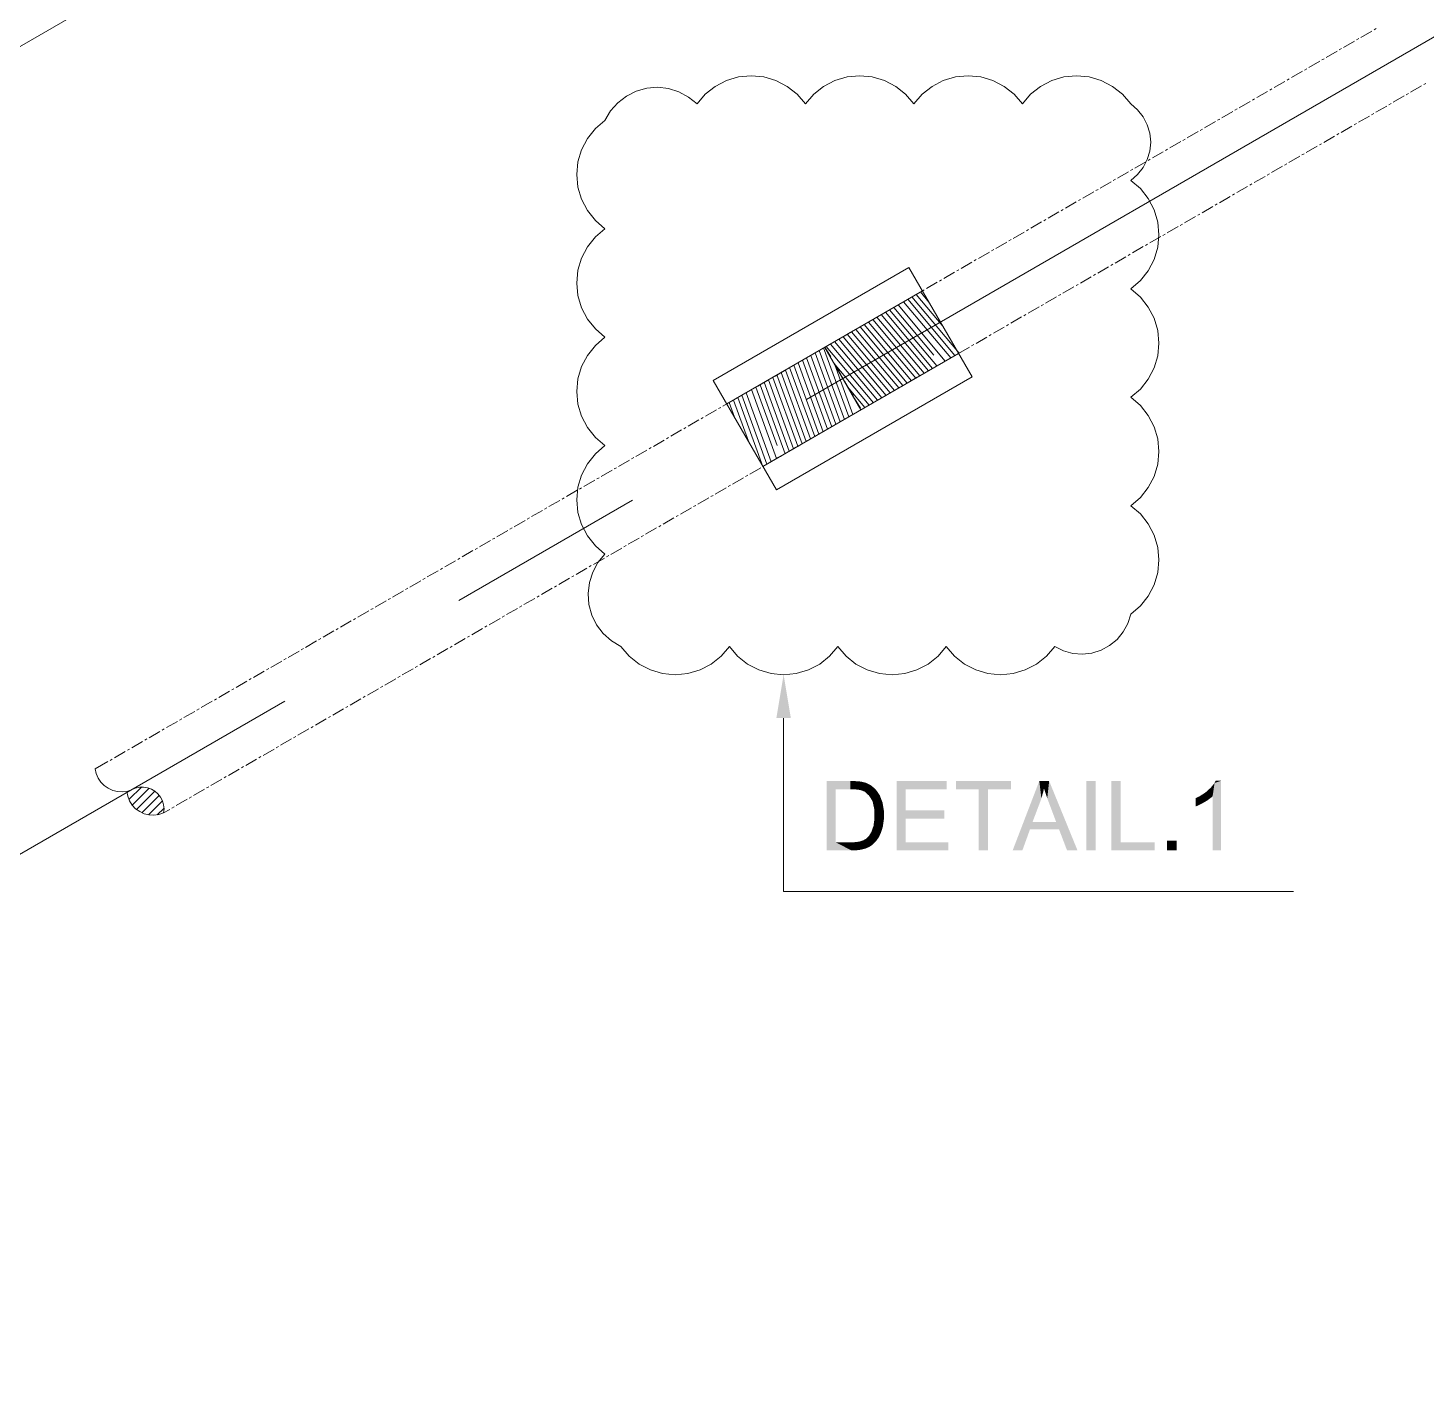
# Model space of a CAD drawing. Header units: millimetres. Extents: x 2 to 579, y 1 to 405.
# Drawn here: x 237.5 to 254.91, y 102.12 to 119.06 of the extents above; entities that cross this region are included whole.
import ezdxf

# ---------------------------------------------------------------- set-up
doc = ezdxf.new("R2010")
doc.units = ezdxf.units.MM
doc.linetypes.add('XKITLINE00', pattern=[0])
doc.layers.add('LinkedObject', color=7, linetype='Continuous', lineweight=0)

# ---------------------------------------------------------------- blocks, each defined once
blk = doc.blocks.new('*A4')
at = {"layer": 'LinkedObject'}
for color, points in [(6, [(247.001, 110.472), (246.821, 110.472), (246.911, 111.012)]), (7, [(247.445, 109.688), (247.559, 109.586), (247.445, 108.824)]), (7, [(247.741, 109.586), (247.445, 109.688), (247.742, 109.688)]), (7, [(247.559, 109.586), (247.445, 109.688), (247.741, 109.586)]), (7, [(247.742, 109.688), (247.791, 109.586), (247.741, 109.586)]), (7, [(247.793, 109.688), (247.791, 109.586), (247.742, 109.688)]), (7, [(247.793, 109.688), (247.865, 109.577), (247.791, 109.586)]), (7, [(247.869, 109.682), (247.865, 109.577), (247.793, 109.688)]), (7, [(247.896, 109.676), (247.865, 109.577), (247.869, 109.682)]), (7, [(247.896, 109.676), (247.888, 109.569), (247.865, 109.577)]), (7, [(247.888, 109.569), (247.896, 109.676), (247.92, 109.556)]), (7, [(247.996, 109.636), (247.896, 109.676), (247.933, 109.667)]), (7, [(248.023, 109.614), (247.896, 109.676), (247.996, 109.636)]), (7, [(247.974, 109.507), (247.896, 109.676), (248.023, 109.614)]), (7, [(247.92, 109.556), (247.896, 109.676), (247.974, 109.507)]), (7, [(248.432, 109.322), (248.318, 108.824), (248.318, 109.688)]), (7, [(248.432, 109.322), (248.318, 109.688), (248.432, 109.586)]), (7, [(248.942, 109.586), (248.318, 109.688), (248.942, 109.688)]), (7, [(248.432, 109.586), (248.318, 109.688), (248.942, 109.586)]), (7, [(249.055, 109.688), (249.34, 109.586), (249.055, 109.586)]), (7, [(249.454, 109.586), (249.34, 109.586), (249.055, 109.688)]), (7, [(249.454, 109.586), (249.055, 109.688), (249.74, 109.688)]), (7, [(249.454, 109.586), (249.74, 109.688), (249.74, 109.586)]), (7, [(250.094, 109.688), (250.106, 109.432), (249.762, 108.824)]), (7, [(250.106, 109.432), (250.094, 109.688), (250.12, 109.473)]), (7, [(250.12, 109.473), (250.094, 109.688), (250.144, 109.556)]), (7, [(250.144, 109.556), (250.094, 109.688), (250.152, 109.597)]), (7, [(250.217, 109.688), (250.152, 109.597), (250.094, 109.688)]), (7, [(250.152, 109.597), (250.217, 109.688), (250.163, 109.562)]), (7, [(250.163, 109.562), (250.217, 109.688), (250.193, 109.472)]), (7, [(250.193, 109.472), (250.217, 109.688), (250.214, 109.418)]), (7, [(250.214, 109.418), (250.217, 109.688), (250.304, 109.179)]), (7, [(250.304, 109.179), (250.217, 109.688), (250.34, 109.086)]), (7, [(250.34, 109.086), (250.217, 109.688), (250.57, 108.824)]), (7, [(250.795, 109.688), (250.681, 108.824), (250.681, 109.688)]), (7, [(250.795, 108.824), (250.681, 108.824), (250.795, 109.688)]), (7, [(251.106, 109.688), (250.992, 108.824), (250.992, 109.688)]), (7, [(251.106, 108.926), (250.992, 108.824), (251.106, 109.688)]), (7, [(252.276, 109.664), (252.252, 109.5), (252.229, 109.606)]), (7, [(252.252, 108.824), (252.276, 109.664), (252.358, 108.824)]), (7, [(252.252, 109.5), (252.276, 109.664), (252.252, 108.824)]), (7, [(252.358, 109.692), (252.276, 109.664), (252.29, 109.692)]), (7, [(252.358, 108.824), (252.276, 109.664), (252.358, 109.692)]), (7, [(247.445, 108.824), (247.559, 109.586), (247.559, 108.926)]), (7, [(248.023, 109.614), (247.997, 109.471), (247.974, 109.507)]), (7, [(248.057, 109.585), (247.997, 109.471), (248.023, 109.614)]), (7, [(248.108, 109.511), (247.997, 109.471), (248.057, 109.585)]), (7, [(247.997, 109.471), (248.108, 109.511), (248.019, 109.435)]), (7, [(248.019, 109.435), (248.108, 109.511), (248.125, 109.466)]), (7, [(249.34, 108.824), (249.454, 109.586), (249.454, 108.824)]), (7, [(249.34, 109.586), (249.454, 109.586), (249.34, 108.824)]), (7, [(252.085, 109.496), (252.121, 109.409), (252.041, 109.475)]), (7, [(252.183, 109.445), (252.085, 109.496), (252.163, 109.546)]), (7, [(252.121, 109.409), (252.085, 109.496), (252.152, 109.427)]), (7, [(252.152, 109.427), (252.085, 109.496), (252.183, 109.445)]), (7, [(252.196, 109.576), (252.252, 109.5), (252.163, 109.546)]), (7, [(252.163, 109.546), (252.252, 109.5), (252.183, 109.445)]), (7, [(252.183, 109.445), (252.252, 109.5), (252.233, 109.482)]), (7, [(252.252, 109.5), (252.196, 109.576), (252.229, 109.606)]), (7, [(248.125, 109.466), (248.041, 109.33), (248.019, 109.435)]), (7, [(248.142, 109.421), (248.041, 109.33), (248.125, 109.466)]), (7, [(248.159, 109.319), (248.041, 109.33), (248.142, 109.421)]), (7, [(248.159, 109.261), (248.041, 109.33), (248.159, 109.319)]), (7, [(248.041, 109.33), (248.159, 109.261), (248.041, 109.263)]), (7, [(248.432, 109.22), (248.318, 108.824), (248.432, 109.322)]), (7, [(248.91, 109.22), (248.432, 109.322), (248.91, 109.322)]), (7, [(248.432, 109.22), (248.432, 109.322), (248.91, 109.22)]), (7, [(249.762, 108.824), (250.106, 109.432), (250.01, 109.179)]), (7, [(252.041, 109.475), (252.121, 109.409), (252.041, 109.372)]), (7, [(252.041, 109.372), (252.121, 109.409), (252.065, 109.381)]), (7, [(248.041, 109.214), (248.159, 109.212), (248.03, 109.13)]), (7, [(248.03, 109.13), (248.159, 109.212), (248.136, 109.086)]), (7, [(248.159, 109.261), (248.041, 109.214), (248.041, 109.263)]), (7, [(248.159, 109.212), (248.041, 109.214), (248.159, 109.261)]), (7, [(248.136, 109.086), (248.159, 109.212), (248.147, 109.124)]), (7, [(248.432, 108.926), (248.318, 108.824), (248.432, 109.22)]), (7, [(249.978, 109.086), (249.762, 108.824), (250.01, 109.179)]), (7, [(250.01, 109.179), (250.34, 109.086), (249.978, 109.086)]), (7, [(250.304, 109.179), (250.34, 109.086), (250.01, 109.179)]), (7, [(247.998, 108.882), (247.902, 108.95), (247.941, 108.972)]), (7, [(247.955, 108.987), (248.019, 108.896), (247.941, 108.972)]), (7, [(247.941, 108.972), (248.019, 108.896), (247.998, 108.882)]), (7, [(248.077, 108.961), (247.955, 108.987), (247.975, 109.007)]), (7, [(248.059, 108.936), (247.955, 108.987), (248.077, 108.961)]), (7, [(248.019, 108.896), (247.955, 108.987), (248.059, 108.936)]), (7, [(247.975, 109.007), (248.136, 109.086), (248.077, 108.961)]), (7, [(248.007, 109.062), (248.136, 109.086), (247.975, 109.007)]), (7, [(248.018, 109.096), (248.136, 109.086), (248.007, 109.062)]), (7, [(248.136, 109.086), (248.018, 109.096), (248.03, 109.13)]), (7, [(248.077, 108.961), (248.136, 109.086), (248.095, 108.985)]), (7, [(248.095, 108.985), (248.136, 109.086), (248.124, 109.048)]), (7, [(249.762, 108.824), (249.978, 109.086), (249.883, 108.824)]), (7, [(250.34, 109.086), (250.57, 108.824), (250.44, 108.824)]), (7, [(247.559, 108.926), (247.756, 108.824), (247.445, 108.824)]), (7, [(247.743, 108.926), (247.756, 108.824), (247.559, 108.926)]), (7, [(247.743, 108.926), (247.796, 108.824), (247.756, 108.824)]), (7, [(247.786, 108.926), (247.796, 108.824), (247.743, 108.926)]), (7, [(247.895, 108.839), (247.786, 108.926), (247.853, 108.934)]), (7, [(247.865, 108.832), (247.786, 108.926), (247.895, 108.839)]), (7, [(247.796, 108.824), (247.786, 108.926), (247.865, 108.832)]), (7, [(247.878, 108.942), (247.895, 108.839), (247.853, 108.934)]), (7, [(247.902, 108.95), (247.895, 108.839), (247.878, 108.942)]), (7, [(247.895, 108.839), (247.902, 108.95), (247.925, 108.846)]), (7, [(247.977, 108.868), (247.902, 108.95), (247.998, 108.882)]), (7, [(247.925, 108.846), (247.902, 108.95), (247.977, 108.868)]), (7, [(248.318, 108.824), (248.432, 108.926), (248.962, 108.824)]), (7, [(248.962, 108.824), (248.432, 108.926), (248.962, 108.926)]), (7, [(250.992, 108.824), (251.106, 108.926), (251.531, 108.824)]), (7, [(251.531, 108.824), (251.106, 108.926), (251.531, 108.926)]), (7, [(251.805, 108.945), (251.684, 108.824), (251.684, 108.945)]), (7, [(251.805, 108.824), (251.684, 108.824), (251.805, 108.945)])]:
    blk.add_hatch(color=color, dxfattribs=at).paths.add_polyline_path(points, flags=17)
at = {"layer": 'LinkedObject', "color": 6, "linetype": 'XKITLINE00', "lineweight": 0}
for p, q in [((216.378, 106.681), (257.771, 130.605)), ((247.195, 114.437), (262.016, 123.004)), ((242.866, 111.935), (245.031, 113.186)), ((225.88, 102.118), (240.702, 110.684)), ((246.911, 110.472), (246.911, 108.315)), ((246.911, 108.315), (253.259, 108.315))]:
    blk.add_line(p, q, dxfattribs=at)
at = {"layer": 'LinkedObject', "color": 9, "linetype": 'XKITLINE00', "lineweight": 0}
for p, q in [((254.262, 119.041), (254.289, 119.057)), ((253.883, 118.822), (254.018, 118.901)), ((254.045, 118.916), (254.072, 118.932)), ((254.099, 118.947), (254.235, 119.026)), ((253.666, 118.697), (253.802, 118.775)), ((253.829, 118.791), (253.856, 118.807)), ((253.396, 118.541), (253.423, 118.556)), ((253.45, 118.572), (253.585, 118.65)), ((253.612, 118.666), (253.639, 118.682)), ((253.017, 118.322), (253.152, 118.4)), ((253.179, 118.416), (253.206, 118.431)), ((253.234, 118.447), (253.369, 118.525)), ((254.88, 118.359), (254.907, 118.374)), ((252.801, 118.197), (252.936, 118.275)), ((252.963, 118.291), (252.99, 118.306)), ((254.501, 118.14), (254.636, 118.218)), ((254.663, 118.234), (254.69, 118.249)), ((254.717, 118.265), (254.852, 118.343)), ((252.368, 117.947), (252.503, 118.025)), ((252.53, 118.04), (252.557, 118.056)), ((252.584, 118.072), (252.719, 118.15)), ((252.747, 118.166), (252.774, 118.181)), ((254.284, 118.015), (254.42, 118.093)), ((254.447, 118.109), (254.474, 118.124)), ((252.151, 117.822), (252.287, 117.9)), ((252.314, 117.915), (252.341, 117.931)), ((253.851, 117.765), (253.987, 117.843)), ((254.014, 117.858), (254.041, 117.874)), ((254.068, 117.89), (254.203, 117.968)), ((254.23, 117.984), (254.257, 117.999)), ((251.881, 117.665), (251.908, 117.681)), ((251.935, 117.696), (252.07, 117.775)), ((252.097, 117.79), (252.124, 117.806)), ((253.635, 117.64), (253.77, 117.718)), ((253.797, 117.733), (253.824, 117.749)), ((251.502, 117.446), (251.637, 117.524)), ((251.664, 117.54), (251.691, 117.556)), ((251.718, 117.571), (251.854, 117.65)), ((253.364, 117.483), (253.391, 117.499)), ((253.418, 117.514), (253.554, 117.593)), ((253.581, 117.608), (253.608, 117.624)), ((251.285, 117.321), (251.421, 117.399)), ((251.448, 117.415), (251.475, 117.431)), ((252.986, 117.264), (253.121, 117.342)), ((253.148, 117.358), (253.175, 117.374)), ((253.202, 117.389), (253.337, 117.468)), ((250.853, 117.071), (250.988, 117.149)), ((251.015, 117.165), (251.042, 117.18)), ((251.069, 117.196), (251.204, 117.274)), ((251.231, 117.29), (251.258, 117.306)), ((252.769, 117.139), (252.904, 117.217)), ((252.931, 117.233), (252.959, 117.249)), ((250.636, 116.946), (250.771, 117.024)), ((250.798, 117.04), (250.826, 117.055)), ((252.336, 116.889), (252.472, 116.967)), ((252.499, 116.983), (252.526, 116.998)), ((252.553, 117.014), (252.688, 117.092)), ((252.715, 117.108), (252.742, 117.123)), ((250.366, 116.789), (250.393, 116.805)), ((250.42, 116.821), (250.555, 116.899)), ((250.582, 116.915), (250.609, 116.93)), ((252.12, 116.764), (252.255, 116.842)), ((252.282, 116.858), (252.309, 116.873)), ((249.987, 116.571), (250.122, 116.649)), ((250.149, 116.664), (250.176, 116.68)), ((250.203, 116.696), (250.339, 116.774)), ((251.849, 116.607), (251.876, 116.623)), ((251.903, 116.639), (252.039, 116.717)), ((252.066, 116.733), (252.093, 116.748)), ((249.77, 116.445), (249.906, 116.524)), ((249.933, 116.539), (249.96, 116.555)), ((251.47, 116.389), (251.606, 116.467)), ((251.633, 116.482), (251.66, 116.498)), ((251.687, 116.514), (251.822, 116.592)), ((249.337, 116.195), (249.473, 116.273)), ((249.5, 116.289), (249.527, 116.305)), ((249.554, 116.32), (249.689, 116.399)), ((249.716, 116.414), (249.743, 116.43)), ((251.254, 116.263), (251.389, 116.342)), ((251.416, 116.357), (251.443, 116.373)), ((249.121, 116.07), (249.256, 116.148)), ((249.283, 116.164), (249.31, 116.18)), ((250.983, 116.107), (251.01, 116.123)), ((251.038, 116.138), (251.173, 116.217)), ((251.2, 116.232), (251.227, 116.248)), ((248.85, 115.914), (248.877, 115.929)), ((248.905, 115.945), (249.04, 116.023)), ((249.067, 116.039), (249.094, 116.055)), ((250.605, 115.888), (250.74, 115.966)), ((250.767, 115.982), (250.794, 115.998)), ((250.821, 116.013), (250.956, 116.091)), ((248.472, 115.695), (248.607, 115.773)), ((248.634, 115.789), (248.661, 115.804)), ((248.688, 115.82), (248.823, 115.898)), ((250.334, 115.732), (250.361, 115.747)), ((250.388, 115.763), (250.523, 115.841)), ((250.551, 115.857), (250.578, 115.872)), ((248.255, 115.57), (248.39, 115.648)), ((248.418, 115.664), (248.445, 115.679)), ((249.955, 115.513), (250.091, 115.591)), ((250.118, 115.607), (250.145, 115.622)), ((250.172, 115.638), (250.307, 115.716)), ((247.985, 115.413), (248.012, 115.429)), ((248.039, 115.445), (248.174, 115.523)), ((248.201, 115.538), (248.228, 115.554)), ((249.739, 115.388), (249.874, 115.466)), ((249.901, 115.482), (249.928, 115.497)), ((247.665, 115.229), (247.741, 115.273)), ((247.768, 115.288), (247.795, 115.304)), ((247.822, 115.32), (247.958, 115.398)), ((249.468, 115.231), (249.495, 115.247)), ((249.522, 115.263), (249.658, 115.341)), ((249.685, 115.356), (249.712, 115.372)), ((247.497, 114.968), (247.426, 115.091)), ((249.089, 115.012), (249.225, 115.091)), ((249.252, 115.106), (249.279, 115.122)), ((249.306, 115.138), (249.441, 115.216)), ((247.021, 114.856), (247.178, 114.947)), ((247.529, 114.913), (247.513, 114.94)), ((247.622, 114.751), (247.544, 114.886)), ((248.873, 114.887), (249.008, 114.966)), ((249.035, 114.981), (249.062, 114.997)), ((246.75, 114.7), (246.777, 114.716)), ((246.804, 114.731), (246.939, 114.809)), ((246.967, 114.825), (246.994, 114.841)), ((247.654, 114.697), (247.638, 114.724)), ((248.44, 114.637), (248.575, 114.715)), ((248.602, 114.731), (248.63, 114.747)), ((248.657, 114.762), (248.792, 114.84)), ((248.819, 114.856), (248.846, 114.872)), ((246.371, 114.481), (246.507, 114.559)), ((246.534, 114.575), (246.561, 114.59)), ((246.588, 114.606), (246.723, 114.684)), ((247.748, 114.535), (247.669, 114.67)), ((248.224, 114.512), (248.359, 114.59)), ((248.386, 114.606), (248.413, 114.622)), ((246.155, 114.356), (246.29, 114.434)), ((246.317, 114.45), (246.344, 114.465)), ((247.779, 114.481), (247.763, 114.508)), ((247.866, 114.33), (247.794, 114.453)), ((247.953, 114.356), (247.98, 114.371)), ((248.007, 114.387), (248.143, 114.465)), ((248.17, 114.481), (248.197, 114.496)), ((245.722, 114.106), (245.857, 114.184)), ((245.884, 114.199), (245.911, 114.215)), ((245.938, 114.231), (246.074, 114.309)), ((246.101, 114.325), (246.128, 114.34)), ((247.574, 114.137), (247.71, 114.215)), ((247.737, 114.231), (247.764, 114.246)), ((247.791, 114.262), (247.926, 114.34)), ((245.506, 113.981), (245.641, 114.059)), ((245.668, 114.074), (245.695, 114.09)), ((247.358, 114.012), (247.493, 114.09)), ((247.52, 114.105), (247.547, 114.121)), ((245.235, 113.824), (245.262, 113.84)), ((245.289, 113.855), (245.424, 113.934)), ((245.451, 113.949), (245.478, 113.965)), ((246.925, 113.761), (247.06, 113.84)), ((247.087, 113.855), (247.114, 113.871)), ((247.141, 113.887), (247.277, 113.965)), ((247.304, 113.98), (247.331, 113.996)), ((244.856, 113.605), (244.991, 113.683)), ((245.019, 113.699), (245.046, 113.715)), ((245.073, 113.73), (245.208, 113.809)), ((246.709, 113.636), (246.844, 113.715)), ((246.871, 113.73), (246.898, 113.746)), ((244.64, 113.48), (244.775, 113.558)), ((244.802, 113.574), (244.829, 113.59)), ((246.438, 113.48), (246.465, 113.496)), ((246.492, 113.511), (246.627, 113.589)), ((246.654, 113.605), (246.682, 113.621)), ((244.369, 113.324), (244.396, 113.339)), ((244.423, 113.355), (244.559, 113.433)), ((244.586, 113.449), (244.613, 113.465)), ((246.059, 113.261), (246.194, 113.339)), ((246.222, 113.355), (246.249, 113.371)), ((246.276, 113.386), (246.411, 113.464)), ((243.99, 113.105), (244.126, 113.183)), ((244.153, 113.199), (244.18, 113.214)), ((244.207, 113.23), (244.342, 113.308)), ((245.843, 113.136), (245.978, 113.214)), ((246.005, 113.23), (246.032, 113.245)), ((243.72, 112.948), (243.747, 112.964)), ((243.774, 112.98), (243.909, 113.058)), ((243.936, 113.074), (243.963, 113.089)), ((245.41, 112.886), (245.545, 112.964)), ((245.572, 112.98), (245.599, 112.995)), ((245.626, 113.011), (245.762, 113.089)), ((245.789, 113.105), (245.816, 113.12)), ((243.341, 112.73), (243.476, 112.808)), ((243.503, 112.823), (243.53, 112.839)), ((243.557, 112.855), (243.693, 112.933)), ((245.193, 112.761), (245.329, 112.839)), ((245.356, 112.854), (245.383, 112.87)), ((243.125, 112.604), (243.26, 112.683)), ((243.287, 112.698), (243.314, 112.714)), ((244.923, 112.604), (244.95, 112.62)), ((244.977, 112.636), (245.112, 112.714)), ((245.139, 112.729), (245.166, 112.745)), ((242.854, 112.448), (242.881, 112.464)), ((242.908, 112.479), (243.043, 112.558)), ((243.07, 112.573), (243.098, 112.589)), ((244.544, 112.385), (244.679, 112.464)), ((244.706, 112.479), (244.733, 112.495)), ((244.761, 112.51), (244.896, 112.589)), ((242.475, 112.229), (242.611, 112.307)), ((242.638, 112.323), (242.665, 112.339)), ((242.692, 112.354), (242.827, 112.432)), ((244.328, 112.26), (244.463, 112.338)), ((244.49, 112.354), (244.517, 112.37)), ((242.259, 112.104), (242.394, 112.182)), ((242.421, 112.198), (242.448, 112.214)), ((244.057, 112.104), (244.084, 112.12)), ((244.111, 112.135), (244.246, 112.213)), ((244.274, 112.229), (244.301, 112.245)), ((241.826, 111.854), (241.961, 111.932)), ((241.988, 111.948), (242.015, 111.963)), ((242.042, 111.979), (242.178, 112.057)), ((242.205, 112.073), (242.232, 112.088)), ((243.678, 111.885), (243.814, 111.963)), ((243.841, 111.979), (243.868, 111.994)), ((243.895, 112.01), (244.03, 112.088)), ((241.609, 111.729), (241.745, 111.807)), ((241.772, 111.823), (241.799, 111.838)), ((243.408, 111.729), (243.435, 111.744)), ((243.462, 111.76), (243.597, 111.838)), ((243.624, 111.854), (243.651, 111.869)), ((241.339, 111.572), (241.366, 111.588)), ((241.393, 111.604), (241.528, 111.682)), ((241.555, 111.697), (241.582, 111.713)), ((243.029, 111.51), (243.164, 111.588)), ((243.191, 111.603), (243.218, 111.619)), ((243.245, 111.635), (243.381, 111.713)), ((240.96, 111.353), (241.095, 111.432)), ((241.122, 111.447), (241.149, 111.463)), ((241.177, 111.479), (241.312, 111.557)), ((242.812, 111.385), (242.948, 111.463)), ((242.975, 111.478), (243.002, 111.494)), ((240.744, 111.228), (240.879, 111.307)), ((240.906, 111.322), (240.933, 111.338)), ((242.542, 111.228), (242.569, 111.244)), ((242.596, 111.259), (242.731, 111.338)), ((242.758, 111.353), (242.785, 111.369)), ((240.311, 110.978), (240.446, 111.056)), ((240.473, 111.072), (240.5, 111.088)), ((240.527, 111.103), (240.662, 111.181)), ((240.69, 111.197), (240.717, 111.213)), ((242.163, 111.009), (242.298, 111.087)), ((242.325, 111.103), (242.353, 111.119)), ((242.38, 111.134), (242.515, 111.213)), ((240.094, 110.853), (240.23, 110.931)), ((240.257, 110.947), (240.284, 110.963)), ((241.947, 110.884), (242.082, 110.962)), ((242.109, 110.978), (242.136, 110.994)), ((239.824, 110.697), (239.851, 110.712)), ((239.878, 110.728), (240.013, 110.806)), ((240.04, 110.822), (240.067, 110.837)), ((241.514, 110.634), (241.649, 110.712)), ((241.676, 110.728), (241.703, 110.743)), ((241.73, 110.759), (241.866, 110.837)), ((241.893, 110.853), (241.92, 110.869)), ((239.445, 110.478), (239.58, 110.556)), ((239.607, 110.572), (239.634, 110.587)), ((239.661, 110.603), (239.797, 110.681)), ((241.297, 110.509), (241.433, 110.587)), ((241.46, 110.603), (241.487, 110.618)), ((239.229, 110.353), (239.364, 110.431)), ((239.391, 110.446), (239.418, 110.462)), ((241.027, 110.352), (241.054, 110.368)), ((241.081, 110.384), (241.216, 110.462)), ((241.243, 110.478), (241.27, 110.493)), ((238.796, 110.102), (238.931, 110.181)), ((238.958, 110.196), (238.985, 110.212)), ((239.012, 110.228), (239.147, 110.306)), ((239.174, 110.321), (239.201, 110.337)), ((240.648, 110.134), (240.783, 110.212)), ((240.81, 110.227), (240.837, 110.243)), ((240.864, 110.259), (241, 110.337)), ((238.579, 109.977), (238.714, 110.056)), ((238.741, 110.071), (238.769, 110.087)), ((240.432, 110.008), (240.567, 110.087)), ((240.594, 110.102), (240.621, 110.118)), ((238.341, 109.839), (238.498, 109.93)), ((238.525, 109.946), (238.552, 109.962)), ((239.999, 109.758), (240.134, 109.836)), ((240.161, 109.852), (240.188, 109.868)), ((240.215, 109.883), (240.35, 109.962)), ((240.377, 109.977), (240.404, 109.993)), ((239.782, 109.633), (239.917, 109.711)), ((239.945, 109.727), (239.972, 109.743)), ((239.512, 109.477), (239.539, 109.492)), ((239.566, 109.508), (239.701, 109.586)), ((239.728, 109.602), (239.755, 109.618)), ((239.189, 109.291), (239.268, 109.336)), ((239.295, 109.352), (239.322, 109.367)), ((239.349, 109.383), (239.485, 109.461))]:
    blk.add_line(p, q, dxfattribs=at)
at = {"layer": 'LinkedObject', "color": 2, "linetype": 'XKITLINE00', "lineweight": 0}
for p, q in [((246.199, 118.41), (246.059, 118.337)), ((246.351, 118.455), (246.199, 118.41)), ((246.508, 118.47), (246.351, 118.455)), ((246.665, 118.455), (246.508, 118.47)), ((246.816, 118.41), (246.665, 118.455)), ((246.957, 118.337), (246.816, 118.41)), ((247.549, 118.41), (247.409, 118.337)), ((247.701, 118.455), (247.549, 118.41)), ((247.858, 118.47), (247.701, 118.455)), ((248.015, 118.455), (247.858, 118.47)), ((248.166, 118.41), (248.015, 118.455)), ((248.307, 118.337), (248.166, 118.41)), ((248.899, 118.41), (248.759, 118.337)), ((249.051, 118.455), (248.899, 118.41)), ((249.208, 118.47), (249.051, 118.455)), ((249.365, 118.455), (249.208, 118.47)), ((249.516, 118.41), (249.365, 118.455)), ((249.657, 118.337), (249.516, 118.41)), ((250.249, 118.41), (250.109, 118.337)), ((250.401, 118.455), (250.249, 118.41)), ((250.558, 118.47), (250.401, 118.455)), ((250.715, 118.455), (250.558, 118.47)), ((250.866, 118.41), (250.715, 118.455)), ((251.007, 118.337), (250.866, 118.41)), ((244.954, 118.217), (244.846, 118.134)), ((245.076, 118.278), (244.954, 118.217)), ((245.207, 118.315), (245.076, 118.278)), ((245.342, 118.326), (245.207, 118.315)), ((245.478, 118.311), (245.342, 118.326)), ((245.608, 118.27), (245.478, 118.311)), ((245.728, 118.205), (245.608, 118.27)), ((245.833, 118.119), (245.728, 118.205)), ((245.935, 118.239), (245.833, 118.119)), ((246.059, 118.337), (245.935, 118.239)), ((247.08, 118.239), (246.957, 118.337)), ((247.183, 118.119), (247.08, 118.239)), ((247.285, 118.239), (247.183, 118.119)), ((247.409, 118.337), (247.285, 118.239)), ((248.43, 118.239), (248.307, 118.337)), ((248.533, 118.119), (248.43, 118.239)), ((248.635, 118.239), (248.533, 118.119)), ((248.759, 118.337), (248.635, 118.239)), ((249.78, 118.239), (249.657, 118.337)), ((249.883, 118.119), (249.78, 118.239)), ((249.985, 118.239), (249.883, 118.119)), ((250.109, 118.337), (249.985, 118.239)), ((251.13, 118.239), (251.007, 118.337)), ((251.233, 118.119), (251.13, 118.239)), ((244.756, 118.032), (244.687, 117.914)), ((244.846, 118.134), (244.756, 118.032)), ((245.833, 118.119), (245.833, 118.119)), ((247.183, 118.119), (247.183, 118.119)), ((248.533, 118.119), (248.533, 118.119)), ((249.883, 118.119), (249.883, 118.119)), ((251.318, 118.046), (251.233, 118.119)), ((251.387, 117.959), (251.318, 118.046)), ((244.687, 117.914), (244.567, 117.812)), ((244.687, 117.914), (244.687, 117.914)), ((251.438, 117.86), (251.387, 117.959)), ((251.47, 117.753), (251.438, 117.86)), ((244.469, 117.688), (244.396, 117.548)), ((244.567, 117.812), (244.469, 117.688)), ((251.481, 117.642), (251.47, 117.753)), ((244.396, 117.548), (244.351, 117.397)), ((251.438, 117.425), (251.47, 117.532)), ((251.47, 117.532), (251.481, 117.642)), ((244.351, 117.397), (244.336, 117.239)), ((251.318, 117.239), (251.387, 117.326)), ((251.387, 117.326), (251.438, 117.425)), ((244.336, 117.239), (244.351, 117.082)), ((251.233, 117.166), (251.318, 117.239)), ((251.353, 117.064), (251.233, 117.166)), ((251.233, 117.166), (251.233, 117.166)), ((244.351, 117.082), (244.396, 116.931)), ((251.451, 116.94), (251.353, 117.064)), ((244.396, 116.931), (244.469, 116.791)), ((251.524, 116.8), (251.451, 116.94)), ((251.569, 116.648), (251.524, 116.8)), ((244.469, 116.791), (244.567, 116.667)), ((244.567, 116.667), (244.687, 116.564)), ((251.584, 116.491), (251.569, 116.648)), ((244.567, 116.462), (244.469, 116.338)), ((244.687, 116.564), (244.567, 116.462)), ((244.687, 116.564), (244.687, 116.564)), ((251.569, 116.334), (251.584, 116.491)), ((244.469, 116.338), (244.396, 116.198)), ((251.524, 116.182), (251.569, 116.334)), ((244.396, 116.198), (244.351, 116.047)), ((251.451, 116.042), (251.524, 116.182)), ((244.351, 116.047), (244.336, 115.889)), ((251.353, 115.919), (251.451, 116.042)), ((244.336, 115.889), (244.351, 115.732)), ((251.233, 115.816), (251.353, 115.919)), ((251.353, 115.714), (251.233, 115.816)), ((251.233, 115.816), (251.233, 115.816)), ((244.351, 115.732), (244.396, 115.581)), ((244.396, 115.581), (244.469, 115.441)), ((251.451, 115.59), (251.353, 115.714)), ((251.524, 115.45), (251.451, 115.59)), ((244.469, 115.441), (244.567, 115.317)), ((251.569, 115.298), (251.524, 115.45)), ((244.567, 115.317), (244.687, 115.214)), ((251.584, 115.141), (251.569, 115.298)), ((244.567, 115.112), (244.469, 114.988)), ((244.687, 115.214), (244.567, 115.112)), ((244.687, 115.214), (244.687, 115.214)), ((251.569, 114.984), (251.584, 115.141)), ((244.469, 114.988), (244.396, 114.848)), ((251.524, 114.832), (251.569, 114.984)), ((244.396, 114.848), (244.351, 114.697)), ((251.451, 114.692), (251.524, 114.832)), ((244.351, 114.697), (244.336, 114.539)), ((244.336, 114.539), (244.351, 114.382)), ((251.233, 114.466), (251.353, 114.569)), ((251.353, 114.569), (251.451, 114.692)), ((244.351, 114.382), (244.396, 114.231)), ((251.353, 114.364), (251.233, 114.466)), ((251.233, 114.466), (251.233, 114.466)), ((251.451, 114.24), (251.353, 114.364)), ((244.396, 114.231), (244.469, 114.091)), ((251.524, 114.1), (251.451, 114.24)), ((244.469, 114.091), (244.567, 113.967)), ((251.569, 113.948), (251.524, 114.1)), ((244.567, 113.967), (244.687, 113.864)), ((244.687, 113.864), (244.567, 113.762)), ((244.687, 113.864), (244.687, 113.864)), ((251.584, 113.791), (251.569, 113.948)), ((244.567, 113.762), (244.469, 113.638)), ((251.569, 113.634), (251.584, 113.791)), ((244.396, 113.498), (244.351, 113.347)), ((244.469, 113.638), (244.396, 113.498)), ((251.524, 113.482), (251.569, 113.634)), ((244.351, 113.347), (244.336, 113.189)), ((251.353, 113.219), (251.451, 113.342)), ((251.451, 113.342), (251.524, 113.482)), ((244.336, 113.189), (244.351, 113.032)), ((251.233, 113.116), (251.353, 113.219)), ((244.351, 113.032), (244.396, 112.881)), ((251.353, 113.014), (251.233, 113.116)), ((251.233, 113.116), (251.233, 113.116)), ((251.451, 112.89), (251.353, 113.014)), ((244.396, 112.881), (244.469, 112.741)), ((251.524, 112.75), (251.451, 112.89)), ((244.469, 112.741), (244.567, 112.617)), ((244.567, 112.617), (244.687, 112.514)), ((251.569, 112.598), (251.524, 112.75)), ((244.687, 112.514), (244.6, 112.409)), ((244.687, 112.514), (244.687, 112.514)), ((251.584, 112.441), (251.569, 112.598)), ((251.569, 112.284), (251.584, 112.441)), ((244.534, 112.289), (244.493, 112.159)), ((244.6, 112.409), (244.534, 112.289)), ((251.524, 112.132), (251.569, 112.284)), ((244.493, 112.159), (244.477, 112.023)), ((251.451, 111.992), (251.524, 112.132)), ((244.477, 112.023), (244.487, 111.887)), ((251.353, 111.869), (251.451, 111.992)), ((244.487, 111.887), (244.523, 111.755)), ((244.523, 111.755), (244.583, 111.633)), ((251.197, 111.651), (251.233, 111.766)), ((251.233, 111.766), (251.353, 111.869)), ((251.233, 111.766), (251.233, 111.766)), ((244.583, 111.633), (244.666, 111.524)), ((251.139, 111.545), (251.197, 111.651)), ((244.666, 111.524), (244.768, 111.433)), ((244.768, 111.433), (244.886, 111.363)), ((250.97, 111.376), (251.063, 111.452)), ((251.063, 111.452), (251.139, 111.545)), ((244.886, 111.363), (244.886, 111.363)), ((244.886, 111.363), (244.988, 111.243)), ((244.988, 111.243), (245.112, 111.145)), ((246.01, 111.145), (246.133, 111.243)), ((246.133, 111.243), (246.236, 111.363)), ((246.236, 111.363), (246.236, 111.363)), ((246.236, 111.363), (246.338, 111.243)), ((246.338, 111.243), (246.462, 111.145)), ((247.36, 111.145), (247.483, 111.243)), ((247.483, 111.243), (247.586, 111.363)), ((247.586, 111.363), (247.586, 111.363)), ((247.586, 111.363), (247.688, 111.243)), ((247.688, 111.243), (247.812, 111.145)), ((248.71, 111.145), (248.833, 111.243)), ((248.833, 111.243), (248.936, 111.363)), ((248.936, 111.363), (248.936, 111.363)), ((248.936, 111.363), (249.038, 111.243)), ((249.038, 111.243), (249.162, 111.145)), ((250.06, 111.145), (250.183, 111.243)), ((250.183, 111.243), (250.286, 111.363)), ((250.286, 111.363), (250.286, 111.363)), ((250.286, 111.363), (250.394, 111.309)), ((250.394, 111.309), (250.51, 111.277)), ((250.51, 111.277), (250.63, 111.268)), ((250.63, 111.268), (250.749, 111.282)), ((250.749, 111.282), (250.864, 111.318)), ((250.864, 111.318), (250.97, 111.376)), ((245.112, 111.145), (245.252, 111.072)), ((245.252, 111.072), (245.404, 111.027)), ((245.718, 111.027), (245.87, 111.072)), ((245.87, 111.072), (246.01, 111.145)), ((246.462, 111.145), (246.602, 111.072)), ((246.602, 111.072), (246.754, 111.027)), ((247.068, 111.027), (247.22, 111.072)), ((247.22, 111.072), (247.36, 111.145)), ((247.812, 111.145), (247.952, 111.072)), ((247.952, 111.072), (248.104, 111.027)), ((248.418, 111.027), (248.57, 111.072)), ((248.57, 111.072), (248.71, 111.145)), ((249.162, 111.145), (249.302, 111.072)), ((249.302, 111.072), (249.454, 111.027)), ((249.768, 111.027), (249.92, 111.072)), ((249.92, 111.072), (250.06, 111.145)), ((245.404, 111.027), (245.561, 111.012)), ((245.561, 111.012), (245.718, 111.027)), ((246.754, 111.027), (246.911, 111.012)), ((246.911, 111.012), (247.068, 111.027)), ((248.104, 111.027), (248.261, 111.012)), ((248.261, 111.012), (248.418, 111.027)), ((249.454, 111.027), (249.611, 111.012)), ((249.611, 111.012), (249.768, 111.027))]:
    blk.add_line(p, q, dxfattribs=at)
at = {"layer": 'LinkedObject', "color": 4, "linetype": 'XKITLINE00', "lineweight": 0}
for p, q in [((246.035, 114.676), (248.47, 116.084)), ((249.259, 114.72), (248.47, 116.084)), ((248.639, 115.792), (246.204, 114.384)), ((247.422, 115.088), (247.872, 114.309)), ((249.09, 115.013), (246.654, 113.605)), ((246.823, 113.313), (249.259, 114.72)), ((246.823, 113.313), (246.035, 114.676))]:
    blk.add_line(p, q, dxfattribs=at)
at = {"layer": 'LinkedObject', "color": 1, "linetype": 'XKITLINE00', "lineweight": 0}
for p, q in [((248.562, 115.747), (248.893, 115.353)), ((248.615, 115.778), (248.72, 115.652)), ((248.284, 115.586), (248.783, 114.992)), ((248.337, 115.617), (248.924, 114.917)), ((248.404, 115.656), (248.992, 114.956)), ((248.457, 115.686), (249.044, 114.986)), ((248.509, 115.717), (249.097, 115.017)), ((247.967, 115.403), (248.555, 114.704)), ((248.02, 115.434), (248.608, 114.734)), ((248.073, 115.464), (248.661, 114.765)), ((248.126, 115.495), (248.713, 114.795)), ((248.178, 115.525), (248.766, 114.826)), ((248.231, 115.556), (248.819, 114.856)), ((248.231, 115.556), (248.819, 114.856)), ((247.704, 115.251), (248.292, 114.551)), ((247.757, 115.282), (248.344, 114.582)), ((247.809, 115.312), (248.397, 114.612)), ((247.862, 115.343), (248.45, 114.643)), ((247.915, 115.373), (248.503, 114.673)), ((247.408, 115.08), (247.721, 114.221)), ((247.44, 115.099), (248.028, 114.399)), ((247.493, 115.129), (248.081, 114.429)), ((247.546, 115.16), (248.133, 114.46)), ((247.598, 115.19), (248.186, 114.49)), ((247.651, 115.221), (248.239, 114.521)), ((247.091, 114.897), (247.404, 114.038)), ((247.144, 114.927), (247.457, 114.069)), ((247.197, 114.958), (247.51, 114.099)), ((247.249, 114.988), (247.562, 114.13)), ((247.302, 115.019), (247.615, 114.16)), ((247.355, 115.049), (247.668, 114.191)), ((246.775, 114.714), (247.088, 113.856)), ((246.828, 114.745), (247.141, 113.886)), ((246.88, 114.775), (247.193, 113.917)), ((246.933, 114.806), (247.246, 113.947)), ((246.986, 114.836), (247.299, 113.977)), ((247.038, 114.867), (247.351, 114.008)), ((247.548, 114.869), (247.773, 114.252)), ((247.553, 114.871), (247.975, 114.368)), ((246.511, 114.562), (246.824, 113.703)), ((246.564, 114.592), (246.83, 113.864)), ((246.617, 114.623), (246.93, 113.764)), ((246.617, 114.623), (246.93, 113.764)), ((246.669, 114.653), (246.982, 113.795)), ((246.722, 114.684), (247.035, 113.825)), ((247.726, 114.572), (247.923, 114.338)), ((246.233, 114.401), (246.3, 114.218)), ((246.286, 114.432), (246.473, 113.919)), ((246.339, 114.462), (246.652, 113.603)), ((246.391, 114.492), (246.704, 113.634)), ((246.444, 114.523), (246.757, 113.664)), ((238.92, 109.616), (238.76, 109.457)), ((239.012, 109.601), (238.801, 109.389)), ((239.083, 109.563), (238.855, 109.335)), ((239.138, 109.509), (238.922, 109.294)), ((239.176, 109.439), (239.005, 109.268)), ((239.193, 109.347), (239.112, 109.267))]:
    blk.add_line(p, q, dxfattribs=at)
at = {"layer": 'LinkedObject', "color": 3, "linetype": 'XKITLINE00', "lineweight": 0}
for p, q in [((238.341, 109.839), (238.354, 109.781)), ((238.354, 109.781), (238.378, 109.725)), ((238.378, 109.725), (238.412, 109.675)), ((238.412, 109.675), (238.454, 109.632)), ((238.454, 109.632), (238.503, 109.598)), ((238.503, 109.598), (238.558, 109.572)), ((238.558, 109.572), (238.616, 109.557)), ((238.616, 109.557), (238.676, 109.553)), ((238.676, 109.553), (238.736, 109.56)), ((238.736, 109.56), (238.794, 109.578)), ((238.736, 109.56), (238.746, 109.499)), ((238.746, 109.499), (238.769, 109.441)), ((238.84, 109.598), (238.794, 109.578)), ((238.89, 109.61), (238.84, 109.598)), ((238.941, 109.612), (238.89, 109.61)), ((238.991, 109.604), (238.941, 109.612)), ((239.04, 109.587), (238.991, 109.604)), ((239.084, 109.561), (239.04, 109.587)), ((239.122, 109.528), (239.084, 109.561)), ((239.154, 109.488), (239.122, 109.528)), ((239.177, 109.443), (239.154, 109.488)), ((238.769, 109.441), (238.801, 109.389)), ((238.801, 109.389), (238.844, 109.343)), ((238.844, 109.343), (238.894, 109.307)), ((238.894, 109.307), (238.95, 109.281)), ((239.192, 109.394), (239.177, 109.443)), ((239.197, 109.343), (239.192, 109.394)), ((239.192, 109.292), (239.197, 109.343)), ((238.95, 109.281), (239.01, 109.266)), ((239.01, 109.266), (239.072, 109.263)), ((239.072, 109.263), (239.134, 109.272)), ((239.134, 109.272), (239.192, 109.292))]:
    blk.add_line(p, q, dxfattribs=at)

msp = doc.modelspace()

# ---------------------------------------------------------------- block references
at = {"lineweight": 0}
msp.add_blockref('*A4', (0, 0), dxfattribs=at)

doc.saveas('drawing.dxf')
